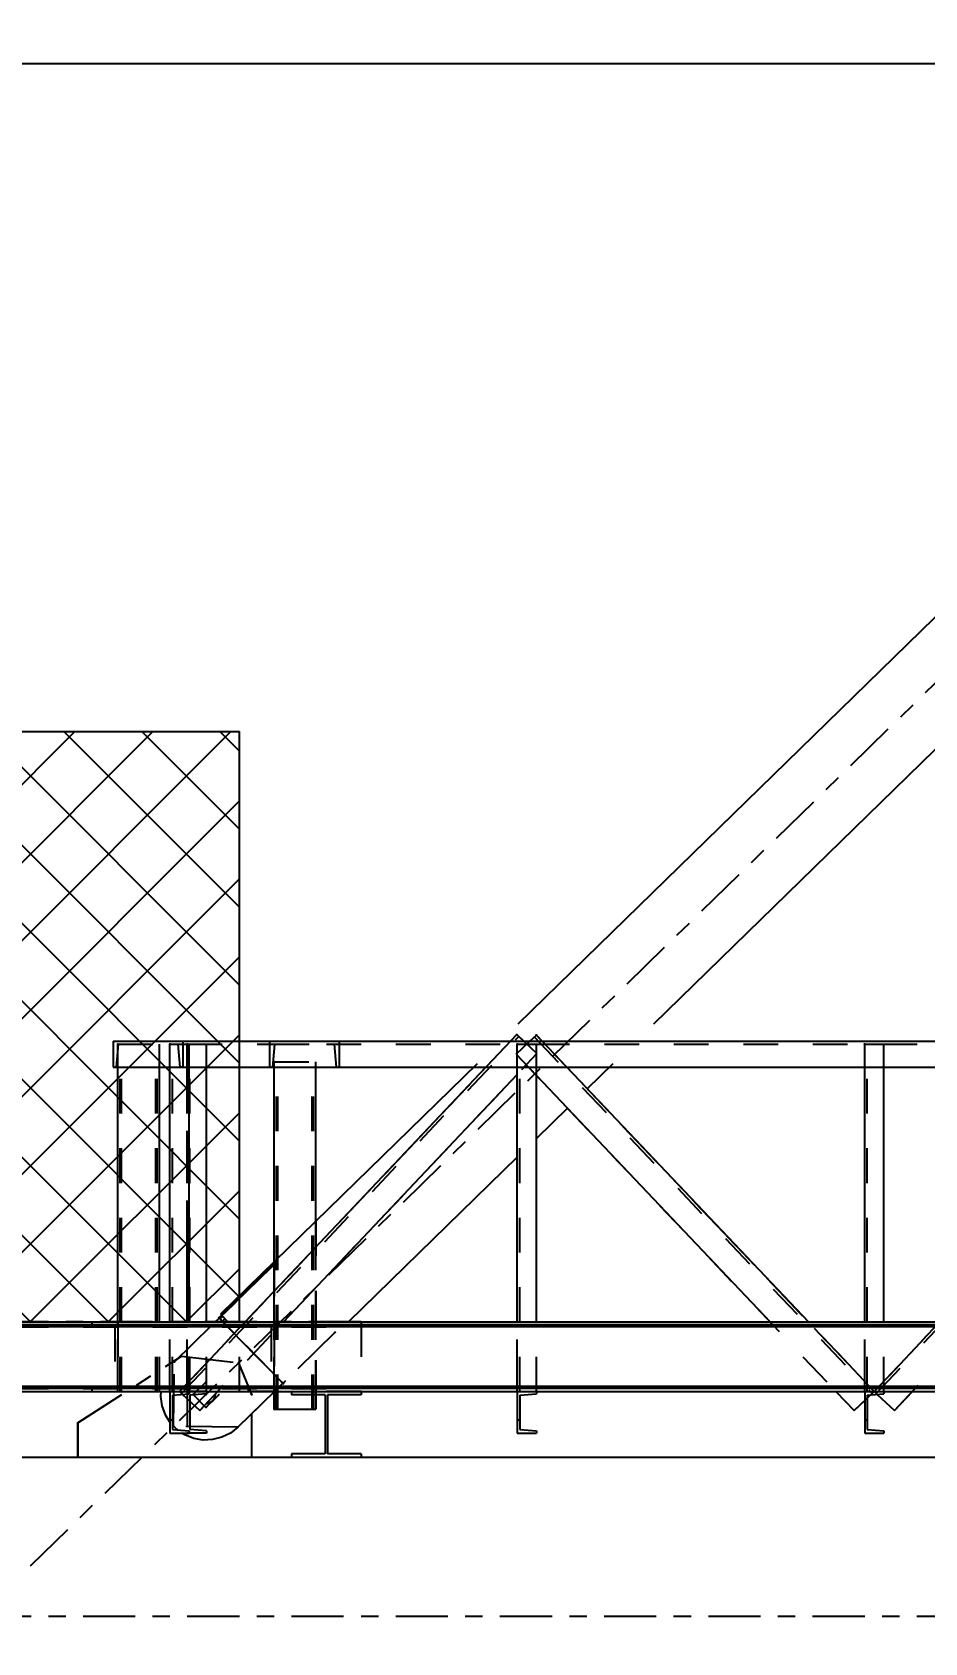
# Model space of a CAD drawing. Header units: millimetres. Extents: x 2368 to 8313, y 7493 to 11698.
# Drawn here: x 5219.7 to 5271, y 8995.6 to 9088.3 of the extents above; entities that cross this region are included whole.
import ezdxf

# ---------------------------------------------------------------- set-up
doc = ezdxf.new("R2010")
doc.units = ezdxf.units.MM
for name, pattern in [('XKITLINE00', [0]), ('XKITLINE02', [4, 2, -2]), ('XKITLINE03', [6, 3, -1, 1, -1])]:
    doc.linetypes.add(name, pattern=pattern)
doc.styles.add('ROMANS', font='romans.shx')
doc.dimstyles.new('MD300', dxfattribs={"dimtxt": 2.5, "dimasz": 2.5, "dimexe": 1, "dimexo": 1, "dimgap": 0.5, "dimtad": 1, "dimdec": 1, "dimlfac": 50, "dimrnd": 0.5, "dimdsep": 46, "dimtxsty": 'ROMANS', "dimcen": 1, "dimclrd": 146, "dimclre": 146, "dimclrt": 30, "dimadec": 1, "dimazin": 2, "dimtfac": 1, "dimtdec": 1, "dimtmove": 0, "dimatfit": 1, "dimfxl": 1, "dimtolj": 1, "dimtzin": 0, "dimlwd": -1, "dimlwe": -1, "dimarcsym": 0})

# ---------------------------------------------------------------- blocks, each defined once
blk = doc.blocks.new('*D5')
at = {"color": 146, "transparency": 16777216}
for p, q in [((6312.589, 9032.278), (6312.589, 8954.118)), ((5216.588, 8977.655), (5216.588, 8954.118)), ((6310.089, 8955.118), (5219.088, 8955.118))]:
    blk.add_line(p, q, dxfattribs=at)
for points in [[(5219.088, 8955.535), (5219.088, 8954.702), (5216.588, 8955.118)], [(6310.089, 8955.535), (6310.089, 8954.702), (6312.589, 8955.118)]]:
    blk.add_solid(points, dxfattribs=at)
at = {"layer": 'Defpoints', "color": 0, "transparency": 16777216}
for p in [(6312.589, 9033.278), (5216.588, 8978.655), (5216.588, 8955.118)]:
    blk.add_point(p, dxfattribs=at)
at = {"color": 30, "transparency": 16777216, "insert": (5764.589, 8956.868), "char_height": 2.5, "attachment_point": 5, "style": 'ROMANS'}
blk.add_mtext('\\A1;54800', dxfattribs=at)
blk = doc.blocks.new('*D6')
at = {"color": 146, "transparency": 16777216}
for p, q in [((4120.587, 9032.278), (4120.587, 8941.837)), ((6312.589, 9032.278), (6312.589, 8941.837)), ((4123.087, 8942.837), (6310.089, 8942.837))]:
    blk.add_line(p, q, dxfattribs=at)
for points in [[(4123.087, 8943.254), (4123.087, 8942.421), (4120.587, 8942.837)], [(6310.089, 8943.254), (6310.089, 8942.421), (6312.589, 8942.837)]]:
    blk.add_solid(points, dxfattribs=at)
at = {"layer": 'Defpoints', "color": 0, "transparency": 16777216}
for p in [(4120.587, 9033.278), (6312.589, 9033.278), (6312.589, 8942.837)]:
    blk.add_point(p, dxfattribs=at)
at = {"color": 30, "transparency": 16777216, "insert": (5216.588, 8944.587), "char_height": 2.5, "attachment_point": 5, "style": 'ROMANS'}
blk.add_mtext('\\A1;109600', dxfattribs=at)

msp = doc.modelspace()

# ---------------------------------------------------------------- hatches: boundary and pattern name
h = msp.add_hatch()
h.set_pattern_fill('ANSI37', color=1, style=0)
h.set_pattern_definition([(45, (5201.5882, 9014.0624), (-2.24506, 2.24506), []), (135, (5201.5882, 9014.0624), (-2.24506, -2.24506), [])])
h.paths.add_polyline_path([(5216.5882, 9014.0624), (5231.5882, 9014.0624), (5231.5882, 9031.2055), (5231.5882, 9031.2055), (5231.5882, 9048.0624), (5216.5882, 9048.0624)])
h.paths.add_polyline_path([(5216.5882, 9048.0624), (5201.5882, 9048.0624), (5201.5882, 9014.0624), (5216.5882, 9014.0624)])

# ---------------------------------------------------------------- linework, layer by layer
at = {"color": 8, "linetype": 'XKITLINE03'}
for p, q in [((5380.5882, 9157.1224), (5216.5882, 8997.1224)), ((5227.8376, 9011.7578), (5233.4348, 9017.2185)), ((5227.8376, 9011.7578), (5233.4348, 9017.2185)), ((5230.4076, 9014.307), (5230.4269, 9014.2873)), ((5234.0894, 9010.5332), (5230.4268, 9014.2874)), ((5230.4269, 9014.2873), (5234.0896, 9010.533)), ((5234.039, 9010.5849), (5230.4774, 9014.2355)), ((5234.039, 9010.5849), (5230.4774, 9014.2355)), ((5237.0941, 9013.4678), (5231.4968, 9008.0071)), ((5237.0941, 9013.4678), (5231.4968, 9008.0071)), ((5222.2873, 9008.2624), (5228.2529, 9012.0879)), ((5227.7918, 9008.0528), (5227.8376, 9011.7578)), ((5227.7918, 9008.0528), (5227.8376, 9011.7578)), ((5228.2529, 9012.0879), (5231.5424, 9011.7119)), ((5231.5424, 9011.7119), (5232.2872, 9009.8824)), ((5232.2582, 9012.4102), (5234.039, 9010.5849)), ((5232.2582, 9012.4102), (5234.039, 9010.5849)), ((5228.9318, 9009.8915), (5229.6763, 9010.6178)), ((5228.9318, 9009.8915), (5229.6763, 9010.6178)), ((5228.9318, 9009.8915), (5229.6763, 9010.6178)), ((5229.6581, 9009.1471), (5228.9318, 9009.8915)), ((5229.6581, 9009.1471), (5228.9318, 9009.8915)), ((5229.6581, 9009.1471), (5228.9318, 9009.8915)), ((5230.4025, 9009.8733), (5229.6581, 9009.1471)), ((5230.4025, 9009.8733), (5229.6581, 9009.1471)), ((5230.4025, 9009.8733), (5229.6581, 9009.1471)), ((5229.6672, 9009.8824), (5229.6672, 9009.8824)), ((5234.1087, 9010.5134), (5234.0894, 9010.5332)), ((5234.0896, 9010.533), (5234.1087, 9010.5134)), ((5222.2873, 9006.2624), (5222.2873, 9008.2624)), ((5231.4968, 9008.0071), (5227.7918, 9008.0528)), ((5231.4968, 9008.0071), (5227.7918, 9008.0528)), ((5232.2872, 9006.2624), (5222.2873, 9006.2624)), ((4694.5882, 8997.1224), (5738.5882, 8997.1224))]:
    msp.add_line(p, q, dxfattribs=at)
at = {"color": 8, "linetype": 'XKITLINE00'}
for p, q in [((5367.3104, 9147.9824), (5247.614, 9031.2055)), ((5375.1291, 9147.9824), (5255.4327, 9031.2055)), ((5245.2708, 9028.9195), (5230.4949, 9014.504)), ((5253.0895, 9028.9195), (5251.6186, 9027.4844)), ((5250.4733, 9026.367), (5248.6884, 9024.6257)), ((5247.5884, 9023.5525), (5237.8611, 9014.0624)), ((5233.3879, 9017.2666), (5230.5248, 9014.4733)), ((5233.4333, 9017.2201), (5230.5702, 9014.4268)), ((5233.4262, 9017.3026), (5233.3879, 9017.2666)), ((5233.3879, 9017.2666), (5233.4333, 9017.2201)), ((5233.462, 9017.3338), (5233.4262, 9017.3026)), ((5233.4262, 9017.3026), (5233.4689, 9017.2588)), ((5233.4689, 9017.2588), (5233.4333, 9017.2201)), ((5233.4919, 9017.357), (5233.462, 9017.3338)), ((5233.4969, 9017.298), (5233.4689, 9017.2588)), ((5233.5129, 9017.37), (5233.4919, 9017.357)), ((5233.5147, 9017.3337), (5233.4969, 9017.298)), ((5233.523, 9017.3716), (5233.5129, 9017.37)), ((5233.5216, 9017.3612), (5233.5147, 9017.3337)), ((5233.523, 9017.3716), (5233.5216, 9017.3612)), ((5230.5717, 9014.4252), (5230.1998, 9014.0624)), ((5230.5508, 9014.4467), (5230.4076, 9014.307)), ((5230.5556, 9014.4417), (5230.4125, 9014.3021)), ((5230.5701, 9014.4269), (5230.4269, 9014.2873)), ((5230.4949, 9014.504), (5230.5702, 9014.4268)), ((5230.5702, 9014.4268), (5230.9257, 9014.0624)), ((5230.4076, 9014.307), (5230.4269, 9014.2873)), ((5230.6205, 9014.3752), (5230.4774, 9014.2355)), ((5230.4774, 9014.2355), (5230.6463, 9014.0624)), ((5230.7553, 9014.237), (5230.6122, 9014.0974)), ((5227.0677, 9010.0624), (5227.0493, 9009.7776)), ((5230.1871, 9009.876), (5230.1759, 9009.7747)), ((5230.1852, 9009.8989), (5230.1871, 9009.876)), ((5233.6035, 9010.0624), (5231.4968, 9008.0071)), ((5224.5882, 9009.7379), (5222.2873, 9008.2624)), ((5227.0493, 9009.7776), (5227.1283, 9009.2356)), ((5227.1283, 9009.2356), (5227.3182, 9008.7219)), ((5229.7623, 9009.3712), (5229.6799, 9009.3641)), ((5229.8602, 9009.3996), (5229.7623, 9009.3712)), ((5229.9507, 9009.4465), (5229.8602, 9009.3996)), ((5230.0303, 9009.5102), (5229.9507, 9009.4465)), ((5230.0959, 9009.5882), (5230.0303, 9009.5102)), ((5230.1451, 9009.6775), (5230.0959, 9009.5882)), ((5230.1759, 9009.7747), (5230.1451, 9009.6775)), ((5222.2873, 9008.2624), (5222.2873, 9006.2624)), ((5227.3182, 9008.7219), (5227.5884, 9008.2944)), ((5227.7284, 9008.1384), (5227.9934, 9007.8668)), ((5231.4968, 9008.0071), (5231.0669, 9007.6677)), ((5232.2872, 9008.7782), (5232.2872, 9006.2624)), ((5228.0151, 9007.8523), (5227.9934, 9007.8668)), ((5228.449, 9007.5628), (5228.2997, 9007.6624)), ((5228.9579, 9007.3603), (5228.449, 9007.5628)), ((5229.4978, 9007.2679), (5228.9579, 9007.3603)), ((5230.0451, 9007.2898), (5229.4978, 9007.2679)), ((5230.5758, 9007.425), (5230.0451, 9007.2898)), ((5231.0669, 9007.6677), (5230.5758, 9007.425)), ((5222.2873, 9006.2624), (5218.5882, 9006.2624)), ((5232.2872, 9006.2624), (5222.2873, 9006.2624)), ((5234.5882, 9006.2624), (5232.2872, 9006.2624)), ((5355.0882, 9006.2624), (5238.5882, 9006.2624))]:
    msp.add_line(p, q, dxfattribs=at)
at = {"color": 146}
msp.add_line((5213.2304, 9086.5119), (5335.4638, 9086.5119), dxfattribs=at)
at = {"color": 7, "linetype": 'XKITLINE00'}
for p, q in [((5201.5882, 9048.0624), (5231.5882, 9048.0624)), ((5231.5882, 9030.2325), (5231.5882, 9048.0624)), ((5224.3247, 9030.2325), (5224.3247, 9028.7325)), ((5224.3247, 9030.2325), (5357.0883, 9030.2325)), ((5224.3247, 9030.2325), (5224.3248, 9030.2325)), ((5224.3247, 9030.2325), (5224.3247, 9028.7325)), ((5247.1985, 9030.2325), (5247.556, 9030.6108)), ((5247.556, 9030.6108), (5247.9564, 9030.2325)), ((5248.3156, 9030.2325), (5248.6828, 9030.5806)), ((5248.6828, 9030.5806), (5249.0129, 9030.2325)), ((5224.3247, 9028.7325), (5357.0883, 9028.7325)), ((5224.3247, 9028.7325), (5224.3248, 9028.7325)), ((5224.5882, 9014.0624), (5224.5882, 9028.7325)), ((5226.9882, 9014.0624), (5226.9882, 9028.7325)), ((5227.5884, 9014.0624), (5227.5884, 9028.7325)), ((5228.6884, 9014.0624), (5228.6884, 9028.7325)), ((5229.6882, 9014.0624), (5229.6882, 9028.7325)), ((5231.5882, 9015.5706), (5231.5882, 9028.7325)), ((5231.9183, 9014.0624), (5245.781, 9028.7325)), ((5233.5882, 9017.5218), (5233.5882, 9028.7325)), ((5235.9882, 9019.8632), (5235.9882, 9028.7325)), ((5247.5884, 9014.0624), (5247.5884, 9028.7325)), ((5248.6884, 9014.0624), (5248.6884, 9028.7325)), ((5250.4352, 9028.7325), (5264.3456, 9014.0624)), ((5267.5884, 9014.0624), (5267.5884, 9028.7325)), ((5268.6884, 9014.0624), (5268.6884, 9028.7325)), ((5234.1196, 9014.0624), (5247.5884, 9028.3156)), ((5248.6884, 9028.2493), (5262.1407, 9014.0624)), ((5216.5882, 9014.0624), (5357.0881, 9014.0624)), ((5357.0881, 9013.8924), (5216.5882, 9013.8924)), ((5357.0881, 9013.786), (5216.5882, 9013.786)), ((5357.0881, 9010.3388), (5216.5882, 9010.3388)), ((5357.0881, 9010.2324), (5216.5882, 9010.2324)), ((5218.5882, 9010.0624), (5227.5884, 9010.0624)), ((5227.5884, 9010.0624), (5228.6884, 9010.0624)), ((5227.5884, 9010.0624), (5227.5884, 9007.6624)), ((5227.7284, 9009.8496), (5228.6884, 9009.9264)), ((5227.7284, 9009.8496), (5227.7284, 9007.8752)), ((5228.3141, 9009.8965), (5229.3014, 9008.9636)), ((5228.6884, 9010.0624), (5247.5884, 9010.0624)), ((5228.6884, 9010.0624), (5228.6884, 9009.9264)), ((5229.3014, 9008.9636), (5230.3397, 9010.0624)), ((5233.5882, 9010.0475), (5233.5882, 9009.0429)), ((5234.5882, 9010.0624), (5234.5882, 9009.8624)), ((5236.5232, 9009.8624), (5234.5882, 9009.8624)), ((5235.9882, 9009.8624), (5235.9882, 9009.0429)), ((5236.5232, 9009.8624), (5236.5232, 9006.4624)), ((5236.6532, 9009.8624), (5236.6532, 9006.4624)), ((5238.5882, 9009.8624), (5236.6532, 9009.8624)), ((5238.5882, 9010.0624), (5238.5882, 9009.8624)), ((5247.5884, 9010.0624), (5248.6884, 9010.0624)), ((5247.5884, 9010.0624), (5247.5884, 9007.6624)), ((5247.7284, 9009.8496), (5248.6884, 9009.9264)), ((5247.7284, 9009.8496), (5247.7284, 9007.8752)), ((5248.6884, 9010.0624), (5267.5884, 9010.0624)), ((5248.6884, 9010.0624), (5248.6884, 9009.9264)), ((5265.9336, 9010.0624), (5266.9774, 9008.9616)), ((5267.5884, 9010.0624), (5267.5884, 9010.0624)), ((5267.5884, 9010.0624), (5267.5884, 9010.0624)), ((5267.5884, 9010.0624), (5268.6884, 9010.0624)), ((5267.5884, 9010.0624), (5267.5884, 9007.6624)), ((5267.7284, 9009.8496), (5268.6884, 9009.9264)), ((5267.7284, 9009.6737), (5267.9311, 9009.8658)), ((5267.7284, 9009.8496), (5267.7284, 9007.8752)), ((5268.3141, 9009.8965), (5269.3014, 9008.9636)), ((5268.6884, 9010.0624), (5287.5884, 9010.0624)), ((5268.6884, 9010.0624), (5268.6884, 9009.9264)), ((5269.3014, 9008.9636), (5270.3397, 9010.0624)), ((5233.5882, 9009.0429), (5235.9882, 9009.0429)), ((5266.9774, 9008.9616), (5267.5884, 9009.541)), ((5227.5884, 9008.3337), (5227.7284, 9008.4737)), ((5247.5884, 9008.3337), (5247.7284, 9008.4737)), ((5267.5884, 9008.3337), (5267.7284, 9008.4737)), ((5227.5884, 9007.6624), (5228.6884, 9007.6624)), ((5227.7284, 9007.8752), (5228.6884, 9007.7984)), ((5228.6458, 9007.6624), (5228.6884, 9007.705)), ((5228.6884, 9007.7984), (5228.6884, 9007.6624)), ((5247.5884, 9007.6624), (5248.6884, 9007.6624)), ((5247.7284, 9007.8752), (5248.6884, 9007.7984)), ((5248.6458, 9007.6624), (5248.6884, 9007.705)), ((5248.6884, 9007.7984), (5248.6884, 9007.6624)), ((5267.5884, 9007.6624), (5268.6884, 9007.6624)), ((5267.7284, 9007.8752), (5268.6884, 9007.7984)), ((5268.6458, 9007.6624), (5268.6884, 9007.705)), ((5268.6884, 9007.7984), (5268.6884, 9007.6624)), ((5236.5232, 9006.4624), (5234.5882, 9006.4624)), ((5234.5882, 9006.4624), (5234.5882, 9006.2624)), ((5238.5882, 9006.2624), (5234.5882, 9006.2624)), ((5238.5882, 9006.4624), (5236.6532, 9006.4624)), ((5238.5882, 9006.4624), (5238.5882, 9006.2624))]:
    msp.add_line(p, q, dxfattribs=at)
at = {"color": 1}
for p in [(5201.5882, 9048.0624), (5231.5882, 9031.2055)]:
    msp.add_line(p, (5231.5882, 9048.0624), dxfattribs=at)
at = {"color": 3, "linetype": 'XKITLINE02'}
for p, q in [((5224.3247, 9030.2325), (5228.3247, 9030.2325)), ((5224.3248, 9030.2325), (5224.3248, 9028.7325)), ((5224.3248, 9030.2325), (5237.3247, 9030.2325)), ((5224.3248, 9030.2325), (5224.3248, 9028.7325)), ((5228.2547, 9009.9526), (5247.6723, 9030.5009)), ((5228.3247, 9030.2325), (5228.3247, 9028.7325)), ((5228.3247, 9030.2325), (5228.3247, 9028.7325)), ((5228.3247, 9030.2325), (5228.3247, 9028.7325)), ((5228.3247, 9030.2325), (5228.3247, 9028.7325)), ((5231.5882, 9028.7325), (5231.5882, 9030.2325)), ((5231.7576, 9013.8924), (5247.1985, 9030.2325)), ((5233.3247, 9030.2325), (5233.3247, 9028.7325)), ((5233.3247, 9030.2325), (5237.3247, 9030.2325)), ((5233.3247, 9030.2325), (5233.3247, 9028.7325)), ((5237.3247, 9030.2325), (5237.3247, 9028.7325)), ((5237.3247, 9030.2325), (5237.3247, 9028.7325)), ((5247.5217, 9029.4797), (5248.3156, 9030.2325)), ((5247.6723, 9030.5009), (5248.7189, 9029.5119)), ((5248.5667, 9030.4705), (5268.0223, 9009.9524)), ((5248.6828, 9030.5806), (5268.1384, 9010.0625)), ((5249.0129, 9030.2325), (5250.4352, 9028.7325)), ((5268.2547, 9009.9526), (5287.6723, 9030.5009)), ((5224.6011, 9030.0625), (5224.4947, 9028.7325)), ((5224.6011, 9030.0625), (5224.4947, 9028.7325)), ((5224.6012, 9030.0625), (5224.4948, 9028.7325)), ((5224.6012, 9030.0625), (5224.4948, 9028.7325)), ((5224.5882, 9010.0624), (5224.5882, 9030.0624)), ((5224.5882, 9030.0624), (5226.9882, 9030.0624)), ((5224.5882, 9013.8924), (5224.5882, 9030.0624)), ((5224.5882, 9030.0624), (5226.9882, 9030.0624)), ((5224.6011, 9030.0625), (5357.0883, 9030.0625)), ((5224.6011, 9030.0625), (5228.0483, 9030.0625)), ((5224.6012, 9030.0625), (5237.0483, 9030.0625)), ((5224.7242, 9010.0624), (5224.7242, 9030.0624)), ((5224.7242, 9010.0624), (5224.7242, 9030.0624)), ((5224.801, 9010.0624), (5224.801, 9030.0624)), ((5224.801, 9010.0624), (5224.801, 9030.0624)), ((5226.7754, 9010.0624), (5226.7754, 9030.0624)), ((5226.7754, 9010.0624), (5226.7754, 9030.0624)), ((5226.8522, 9010.0624), (5226.8522, 9030.0624)), ((5226.8522, 9010.0624), (5226.8522, 9030.0624)), ((5226.9882, 9010.0624), (5226.9882, 9030.0624)), ((5226.9882, 9028.7325), (5226.9882, 9030.0624)), ((5227.5884, 9028.7325), (5227.5884, 9030.0624)), ((5227.5884, 9030.0624), (5228.6884, 9030.0624)), ((5227.7284, 9010.0624), (5227.7284, 9030.0624)), ((5228.0483, 9030.0625), (5228.1547, 9028.7325)), ((5228.0483, 9030.0625), (5228.1547, 9028.7325)), ((5228.0483, 9030.0625), (5228.1547, 9028.7325)), ((5228.0483, 9030.0625), (5228.1547, 9028.7325)), ((5228.5882, 9010.0624), (5228.5882, 9030.0624)), ((5228.5882, 9030.0624), (5229.6882, 9030.0624)), ((5228.6884, 9028.7325), (5228.6884, 9030.0624)), ((5228.7282, 9010.0624), (5228.7282, 9030.0624)), ((5229.6882, 9028.7325), (5229.6882, 9030.0624)), ((5233.6011, 9030.0625), (5233.4947, 9028.7325)), ((5233.6011, 9030.0625), (5233.4947, 9028.7325)), ((5233.6011, 9030.0625), (5237.0483, 9030.0625)), ((5234.1196, 9014.0624), (5248.7189, 9029.5119)), ((5237.0483, 9030.0625), (5237.1547, 9028.7325)), ((5237.0483, 9030.0625), (5237.1547, 9028.7325)), ((5247.5217, 9029.4797), (5265.9336, 9010.0624)), ((5247.5217, 9029.4797), (5248.6884, 9028.2493)), ((5247.5884, 9028.7325), (5247.5884, 9030.0624)), ((5247.5884, 9030.0624), (5248.6884, 9030.0624)), ((5247.7284, 9010.0624), (5247.7284, 9030.0624)), ((5248.6884, 9028.7325), (5248.6884, 9030.0624)), ((5267.5884, 9028.7325), (5267.5884, 9030.0624)), ((5267.5884, 9030.0624), (5268.6884, 9030.0624)), ((5267.7284, 9010.0624), (5267.7284, 9030.0624)), ((5268.6884, 9028.7325), (5268.6884, 9030.0624)), ((5224.3247, 9028.7325), (5224.4948, 9028.7325)), ((5224.3248, 9028.7325), (5237.3247, 9028.7325)), ((5228.3247, 9028.7325), (5228.1547, 9028.7325)), ((5228.1547, 9028.7325), (5228.3247, 9028.7325)), ((5233.3247, 9028.7325), (5233.4947, 9028.7325)), ((5233.5882, 9017.3048), (5233.5882, 9029.0429)), ((5233.5882, 9029.0429), (5235.9882, 9029.0429)), ((5233.5882, 9009.0429), (5233.5882, 9029.0429)), ((5233.5882, 9029.0429), (5235.9882, 9029.0429)), ((5233.7242, 9009.0429), (5233.7242, 9029.0429)), ((5233.7242, 9009.0429), (5233.7242, 9029.0429)), ((5233.801, 9009.0429), (5233.801, 9029.0429)), ((5233.801, 9009.0429), (5233.801, 9029.0429)), ((5235.7754, 9009.0429), (5235.7754, 9029.0429)), ((5235.7754, 9009.0429), (5235.7754, 9029.0429)), ((5235.8522, 9009.0429), (5235.8522, 9029.0429)), ((5235.8522, 9009.0429), (5235.8522, 9029.0429)), ((5235.9882, 9009.8624), (5235.9882, 9029.0429)), ((5235.9882, 9028.7325), (5235.9882, 9029.0429)), ((5235.9882, 9009.0429), (5235.9882, 9029.0429)), ((5237.1547, 9028.7325), (5237.3247, 9028.7325)), ((5235.9882, 9019.8632), (5235.9882, 9009.8624)), ((5233.5882, 9017.5218), (5233.5882, 9010.0475)), ((5231.5882, 9010.0624), (5231.5882, 9015.5706)), ((5194.5882, 9014.0624), (5238.5882, 9014.0624)), ((5194.5882, 9013.8924), (5238.5882, 9013.8924)), ((5194.5882, 9013.786), (5238.5882, 9013.786)), ((5223.0882, 9014.0624), (5223.0882, 9013.8924)), ((5223.0882, 9014.0624), (5224.5882, 9014.0624)), ((5223.0882, 9013.8924), (5224.4182, 9013.786)), ((5224.4182, 9013.786), (5224.4182, 9010.3388)), ((5224.5882, 9014.0624), (5224.5882, 9010.0624)), ((5224.5882, 9014.0624), (5224.5882, 9010.0624)), ((5226.9882, 9010.0624), (5226.9882, 9014.0624)), ((5227.5884, 9010.0624), (5227.5884, 9014.0624)), ((5228.1384, 9010.0625), (5231.9183, 9014.0624)), ((5228.6884, 9010.0624), (5228.6884, 9014.0624)), ((5229.3014, 9008.9636), (5234.1196, 9014.0624)), ((5229.6882, 9010.0624), (5229.6882, 9014.0624)), ((5232.0882, 9014.0624), (5233.5882, 9014.0624)), ((5232.0882, 9014.0624), (5232.0882, 9013.8924)), ((5232.0882, 9013.8924), (5233.4182, 9013.786)), ((5233.4182, 9013.786), (5233.4182, 9010.3388)), ((5233.5882, 9014.0624), (5233.5882, 9010.0624)), ((5238.5882, 9014.0624), (5238.5882, 9010.0624)), ((5247.5884, 9010.0624), (5247.5884, 9014.0624)), ((5248.6884, 9010.0624), (5248.6884, 9014.0624)), ((5267.5884, 9010.0624), (5267.5884, 9014.0624)), ((5268.1385, 9010.0625), (5271.9183, 9014.0624)), ((5268.6884, 9010.0624), (5268.6884, 9014.0624)), ((5269.3014, 9008.9636), (5274.1196, 9014.0624)), ((5194.5882, 9010.3388), (5238.5882, 9010.3388)), ((5194.5882, 9010.2324), (5238.5882, 9010.2324)), ((5194.5882, 9010.0624), (5238.5882, 9010.0624)), ((5201.5882, 9010.0624), (5231.5882, 9010.0624)), ((5223.0882, 9010.2324), (5224.4182, 9010.3388)), ((5223.0882, 9010.2324), (5223.0882, 9010.0624)), ((5223.0882, 9010.0624), (5224.5882, 9010.0624)), ((5224.5882, 9010.0624), (5226.9882, 9010.0624)), ((5224.5882, 9010.0624), (5226.9882, 9010.0624)), ((5227.5884, 9010.0624), (5357.0881, 9010.0624)), ((5227.5884, 9010.0624), (5228.6884, 9010.0624)), ((5227.5884, 9010.0624), (5228.6884, 9010.0624)), ((5228.1384, 9010.0625), (5228.3141, 9009.8965)), ((5229.6882, 9010.0624), (5228.5882, 9010.0624)), ((5228.5882, 9010.0624), (5228.5882, 9007.6624)), ((5228.5882, 9010.0624), (5229.6882, 9010.0624)), ((5229.6882, 9009.9264), (5228.7282, 9009.8496)), ((5228.7282, 9009.8496), (5228.7282, 9007.8752)), ((5229.6882, 9010.0624), (5229.6882, 9009.9264)), ((5233.4182, 9010.3388), (5232.0882, 9010.2324)), ((5232.0882, 9010.2324), (5232.0882, 9010.0624)), ((5233.5882, 9010.0624), (5232.0882, 9010.0624)), ((5238.5882, 9010.0624), (5234.5882, 9010.0624)), ((5247.5884, 9010.0624), (5248.6884, 9010.0624)), ((5247.5884, 9010.0624), (5248.6884, 9010.0624)), ((5267.5884, 9010.0624), (5268.6884, 9010.0624)), ((5267.5884, 9010.0624), (5268.6884, 9010.0624)), ((5267.7284, 9009.6737), (5268.1384, 9010.0625)), ((5268.1385, 9010.0625), (5268.3141, 9009.8965)), ((5233.5882, 9009.0429), (5235.9882, 9009.0429)), ((5266.9774, 9008.9616), (5267.7284, 9009.6737)), ((5229.6882, 9007.6624), (5228.5882, 9007.6624)), ((5229.6882, 9007.7984), (5228.7282, 9007.8752)), ((5229.6882, 9007.7984), (5229.6882, 9007.6624))]:
    msp.add_line(p, q, dxfattribs=at)
at = {"color": 1, "linetype": 'XKITLINE03'}
for p, q in [((5247.556, 9030.6108), (5228.1385, 9010.0625)), ((5268.1384, 9010.0625), (5248.6828, 9030.5806)), ((5287.556, 9030.6108), (5268.1385, 9010.0625)), ((5224.5882, 9010.0624), (5224.5882, 9030.0624)), ((5224.5882, 9010.0624), (5224.5882, 9030.0624)), ((5227.5884, 9010.0624), (5227.5884, 9030.0624)), ((5228.5882, 9010.0624), (5228.5882, 9030.0624)), ((5247.5884, 9010.0624), (5247.5884, 9030.0624)), ((5267.5884, 9010.0624), (5267.5884, 9030.0624)), ((5233.5882, 9009.0429), (5233.5882, 9029.0429)), ((5233.5882, 9009.0429), (5233.5882, 9029.0429)), ((5238.5882, 9014.0624), (5194.5882, 9014.0624)), ((5224.5882, 9014.0624), (5224.5882, 9014.0624)), ((5233.5882, 9014.0624), (5233.5882, 9014.0624)), ((5216.5882, 9010.0624), (5357.0881, 9010.0624)), ((5227.5884, 9010.0624), (5227.5884, 9010.0624)), ((5228.5882, 9010.0624), (5228.5882, 9010.0624)), ((5247.5884, 9010.0624), (5247.5884, 9010.0624)), ((5267.5884, 9010.0624), (5267.5884, 9010.0624)), ((5236.5882, 9006.2624), (5236.5882, 9006.2624))]:
    msp.add_line(p, q, dxfattribs=at)
at = {"color": 1, "linetype": 'XKITLINE00'}
for p, q in [((5247.5522, 9030.6016), (5247.5522, 9030.6016)), ((5248.6789, 9030.5714), (5248.6789, 9030.5714)), ((5224.5844, 9030.0532), (5224.5844, 9030.0532)), ((5224.5844, 9030.0532), (5224.5844, 9030.0532)), ((5227.5846, 9030.0532), (5227.5846, 9030.0532)), ((5228.5844, 9030.0532), (5228.5844, 9030.0532)), ((5247.5846, 9030.0532), (5247.5846, 9030.0532)), ((5267.5846, 9030.0532), (5267.5846, 9030.0532)), ((5233.5844, 9029.0337), (5233.5844, 9029.0337)), ((5233.5844, 9029.0337), (5233.5844, 9029.0337)), ((5224.5844, 9014.0532), (5224.5844, 9014.0532)), ((5233.5844, 9014.0532), (5233.5844, 9014.0532)), ((5238.5844, 9014.0532), (5238.5844, 9014.0532)), ((5224.5844, 9010.0532), (5224.5844, 9010.0532)), ((5224.5844, 9010.0532), (5224.5844, 9010.0532)), ((5227.5846, 9010.0532), (5227.5846, 9010.0532)), ((5227.5846, 9010.0532), (5227.5846, 9010.0532)), ((5228.1346, 9010.0533), (5228.1346, 9010.0533)), ((5228.5844, 9010.0532), (5228.5844, 9010.0532)), ((5228.5844, 9010.0532), (5228.5844, 9010.0532)), ((5247.5846, 9010.0532), (5247.5846, 9010.0532)), ((5247.5846, 9010.0532), (5247.5846, 9010.0532)), ((5267.5846, 9010.0532), (5267.5846, 9010.0532)), ((5267.5846, 9010.0532), (5267.5846, 9010.0532)), ((5268.1346, 9010.0533), (5268.1346, 9010.0533)), ((5268.1346, 9010.0532), (5268.1346, 9010.0532)), ((5233.5844, 9009.0337), (5233.5844, 9009.0337)), ((5233.5844, 9009.0337), (5233.5844, 9009.0337)), ((5236.5844, 9006.2532), (5236.5844, 9006.2532))]:
    msp.add_line(p, q, dxfattribs=at)
for centre in [(5247.556, 9030.6108), (5248.6828, 9030.5806), (5224.5882, 9030.0624), (5224.5882, 9030.0624), (5227.5884, 9030.0624), (5228.5882, 9030.0624), (5247.5884, 9030.0624), (5267.5884, 9030.0624), (5233.5882, 9029.0429), (5233.5882, 9029.0429), (5224.5882, 9014.0624), (5233.5882, 9014.0624), (5238.5882, 9014.0624), (5224.5882, 9010.0624), (5224.5882, 9010.0624), (5227.5884, 9010.0624), (5227.5884, 9010.0624), (5228.1385, 9010.0625), (5228.5882, 9010.0624), (5228.5882, 9010.0624), (5247.5884, 9010.0624), (5247.5884, 9010.0624), (5267.5884, 9010.0624), (5267.5884, 9010.0624), (5268.1384, 9010.0625), (5268.1385, 9010.0625), (5233.5882, 9009.0429), (5233.5882, 9009.0429), (5236.5882, 9006.2624)]:
    msp.add_circle(centre, 0.01, dxfattribs=at)
at = {"color": 8, "linetype": 'XKITLINE00'}
for centre in [(5233.4348, 9017.2185), (5233.4348, 9017.2185), (5230.4076, 9014.307), (5230.4268, 9014.2874), (5230.4269, 9014.2873), (5230.4269, 9014.2873), (5230.4774, 9014.2355), (5230.4774, 9014.2355), (5237.0941, 9013.4678), (5237.0941, 9013.4678), (5227.8376, 9011.7578), (5227.8376, 9011.7578), (5227.8376, 9011.7578), (5227.8376, 9011.7578), (5228.2529, 9012.0879), (5228.2529, 9012.0879), (5231.5424, 9011.7119), (5231.5424, 9011.7119), (5232.2582, 9012.4102), (5232.2582, 9012.4102), (5228.9318, 9009.8915), (5228.9318, 9009.8915), (5228.9318, 9009.8915), (5228.9318, 9009.8915), (5228.9318, 9009.8915), (5228.9318, 9009.8915), (5229.6672, 9009.8824), (5229.6763, 9010.6178), (5229.6763, 9010.6178), (5229.6763, 9010.6178), (5230.4025, 9009.8733), (5230.4025, 9009.8733), (5230.4025, 9009.8733), (5232.2872, 9009.8824), (5234.039, 9010.5849), (5234.039, 9010.5849), (5234.039, 9010.5849), (5234.039, 9010.5849), (5234.0894, 9010.5332), (5234.0894, 9010.5332), (5234.0896, 9010.533), (5234.0896, 9010.533), (5234.1087, 9010.5134), (5234.1087, 9010.5134), (5229.6581, 9009.1471), (5229.6581, 9009.1471), (5229.6581, 9009.1471), (5229.6581, 9009.1471), (5229.6581, 9009.1471), (5229.6581, 9009.1471), (5222.2873, 9008.2624), (5222.2873, 9008.2624), (5227.7918, 9008.0528), (5227.7918, 9008.0528), (5227.7918, 9008.0528), (5227.7918, 9008.0528), (5231.4968, 9008.0071), (5231.4968, 9008.0071), (5231.4968, 9008.0071), (5231.4968, 9008.0071), (5222.2873, 9006.2624), (5222.2873, 9006.2624), (5232.2872, 9006.2624)]:
    msp.add_circle(centre, 0.01, dxfattribs=at)

# ---------------------------------------------------------------- dimensions: what is measured, and where the dimension line sits
at = {"color": 146}
dim = msp.add_linear_dim(base=(6312.5891, 8942.8374), p1=(4120.5873, 9033.2776), p2=(6312.5891, 9033.2776), dimstyle='MD300', dxfattribs=at)
dim.commit()
dim.dimension.update_dxf_attribs({"geometry": '*D6', "text_midpoint": (5216.5882, 8944.5874)})
dim = msp.add_linear_dim(base=(5216.5882, 8955.1184), p1=(6312.5891, 9033.2776), p2=(5216.5882, 8978.6549), angle=180, dimstyle='MD300', dxfattribs=at)
dim.commit()
dim.dimension.update_dxf_attribs({"geometry": '*D5', "text_midpoint": (5764.5886, 8956.8684)})

doc.saveas('drawing.dxf')
